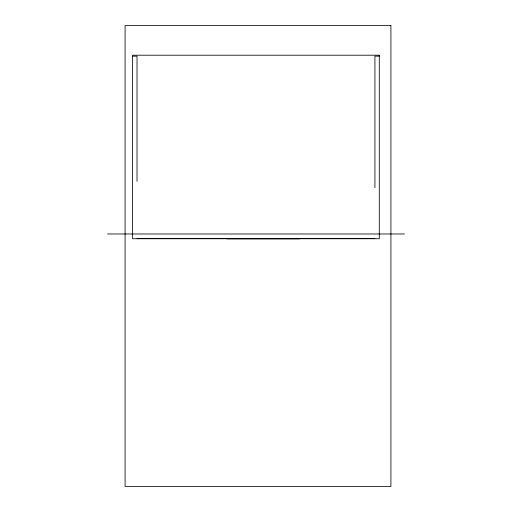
<?xml version="1.0" encoding="UTF-8"?>
<svg xmlns="http://www.w3.org/2000/svg" width="512" height="512" viewBox="0 0 512 512"><rect width="100%" height="100%" fill="white"/><g stroke="black" fill="none" stroke-linecap="round" stroke-linejoin="round"><path stroke-width="0.77" d="M132.595 56.173L137.03 56.173L137.03 181.338M379.283 56.147L374.918 56.147L374.918 187.706M107.507 233.984L404.493 233.984M137.03 238.477L374.918 238.477M226.938 238.854L299.578 238.854M390.912 25.6L125.094 25.6L125.094 486.4L390.912 486.4L390.912 25.6M379.283 55.206L132.595 55.206L132.595 238.739L379.283 238.739L379.283 55.206"/></g></svg>
